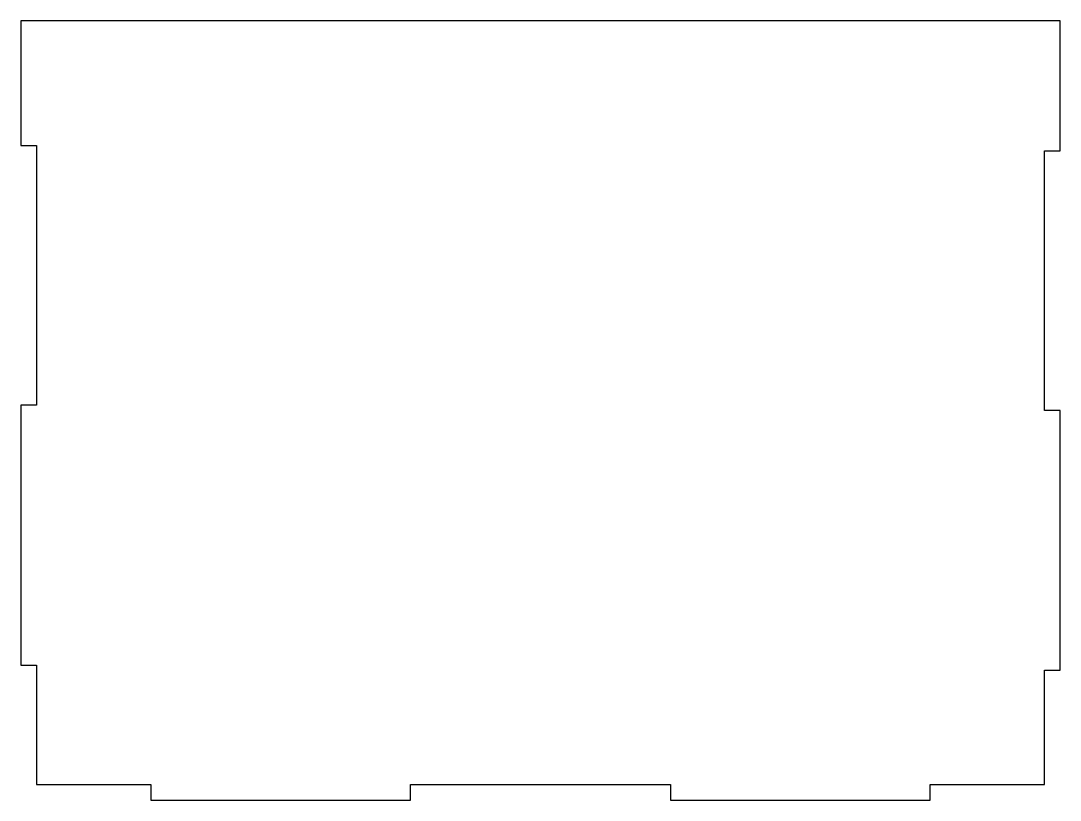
# Model space of a CAD drawing. Header units: millimetres. Extents: x 0 to 200, y 0 to 150.
import ezdxf

# ---------------------------------------------------------------- set-up
doc = ezdxf.new("R2010")
doc.units = ezdxf.units.MM
doc.layers.get('0').update_dxf_attribs({"linetype": 'CONTINUOUS'})

msp = doc.modelspace()

# ---------------------------------------------------------------- linework, layer by layer
msp.add_lwpolyline([(3, 3), (25, 3), (25, 0), (75, 0), (75, 3), (125, 3), (125, 0), (175, 0), (175, 3), (197, 3), (197, 25), (200, 25), (200, 75), (197, 75), (197, 125), (200, 125), (200, 150), (0, 150), (0, 126), (3, 126), (3, 76), (0, 76), (0, 26), (3, 26)], close=True)

doc.saveas('drawing.dxf')
